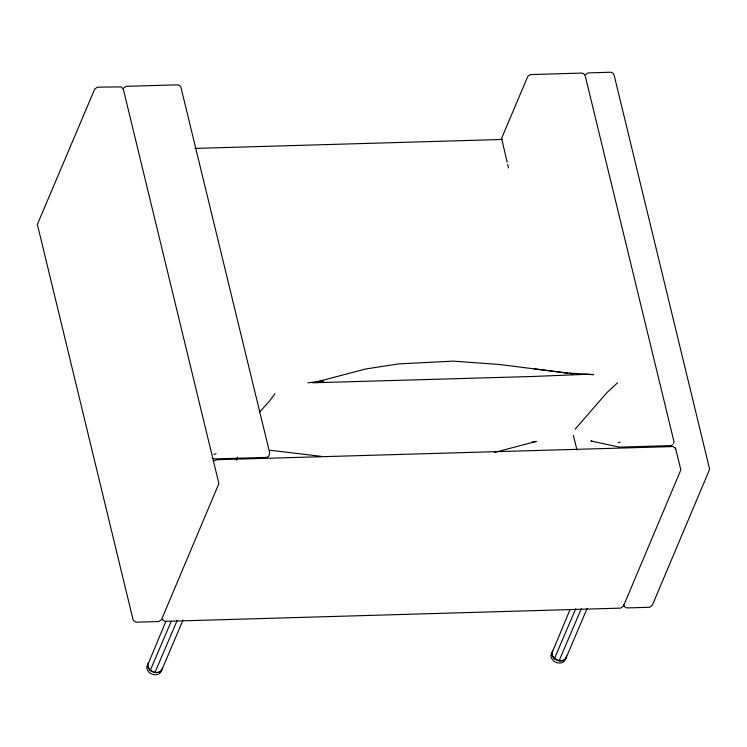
<?xml version="1.0" encoding="UTF-8"?>
<svg xmlns="http://www.w3.org/2000/svg" width="747" height="747" viewBox="0 0 747 747"><rect width="100%" height="100%" fill="white"/><g stroke="black" fill="none" stroke-linecap="round" stroke-linejoin="round"><path stroke-width="1.12" d="M161.567 669.564C161.548 672.543 158.803 674.625 155.992 674.774A7.629 5.995 23 0 1 149.512 672.655C146.991 670.722 145.6 666.511 148.233 664.102M565.722 657.808C565.694 660.796 562.958 662.869 560.138 663.028A7.629 5.995 23 0 1 553.667 660.908C551.137 658.975 549.745 654.755 552.388 652.346M673.598 443.494L673.915 441.393L585.312 76.185L583.799 73.701L582.006 73.066L530.435 74.579L527.793 76.371L501.611 138.307L507.138 162.239M148.504 662.561C144.227 670.376 159.074 677.025 162.267 668.836M552.659 650.805C548.373 658.63 563.219 665.269 566.413 657.08M165.946 621.196L147.701 664.989L148.065 667.332L150.25 670.461L154.928 672.571L158.075 672.459A7.638 6.004 23 0 0 162.482 667.734M570.092 609.449L551.856 653.242L552.21 655.586L554.395 658.705L559.083 660.815L562.22 660.712A7.638 6.004 23 0 0 566.628 655.987M161.856 669.863L183.043 620.038M566.002 658.107L587.189 608.282M150.25 670.461L171.138 621.513M154.928 672.571L177.17 620.43M554.395 658.705L575.741 608.702M559.083 660.815L581.325 608.684M236.267 460.227L237.593 457.136M274.905 393.762L269.415 401.195L259.414 412.251M575.106 429.273L606.797 392.726L617.601 382.725M585.517 74.7L588.178 72.898L610.85 72.226L613.044 73.262L614.174 75.344L709.65 469.275L652.28 605.35L649.507 607.283L626.761 607.927L624.716 606.9L623.605 604.855M123.638 88.118L126.29 86.325L177.861 84.822L179.654 85.457L180.839 86.932L269.77 453.149L268.603 456.445L266.772 457.369L215.332 458.882L212.316 458.313M672.758 444.698L670.918 445.614L619.478 447.126L590.858 440.982L591.829 441.113M214.053 454.428L216.06 453.718M618.199 442.682L620.206 441.972M213.175 461.086L217.162 459.722L673.028 446.557L675.26 448.032L675.774 449.227L680.853 469.891L623.418 606.181L620.645 608.123L164.872 621.355L162.034 619.338M316.42 381.96L365.339 369.055L398.581 363.892L453.298 361.128L499.603 364.499L567.384 373.08M494.561 452.421L536.253 441.402L531.789 442.215M318.287 382.016L323.684 380.839L307.829 382.828M312.666 382.8L532.312 376.488L587.45 374.284L592.801 374.611M194.976 148.41L502.6 139.465M534.236 368.841L565.516 372.856L593.65 374.649M270.199 450.254L321.387 456.389M569.672 373.369L573.098 373.808M565.516 372.856L567.776 373.145M570.045 373.435L573.435 373.864M675.774 449.227L675.26 448.032M507.689 164.499L508.52 167.898M573.407 435.389L576.983 450.124M37.378 224.436L133.171 620.178L136.01 622.195L158.756 621.551L161.529 619.618L218.899 483.542L123.423 89.612L121.453 86.895L97.418 87.166L94.766 88.968L37.378 224.436"/></g></svg>
